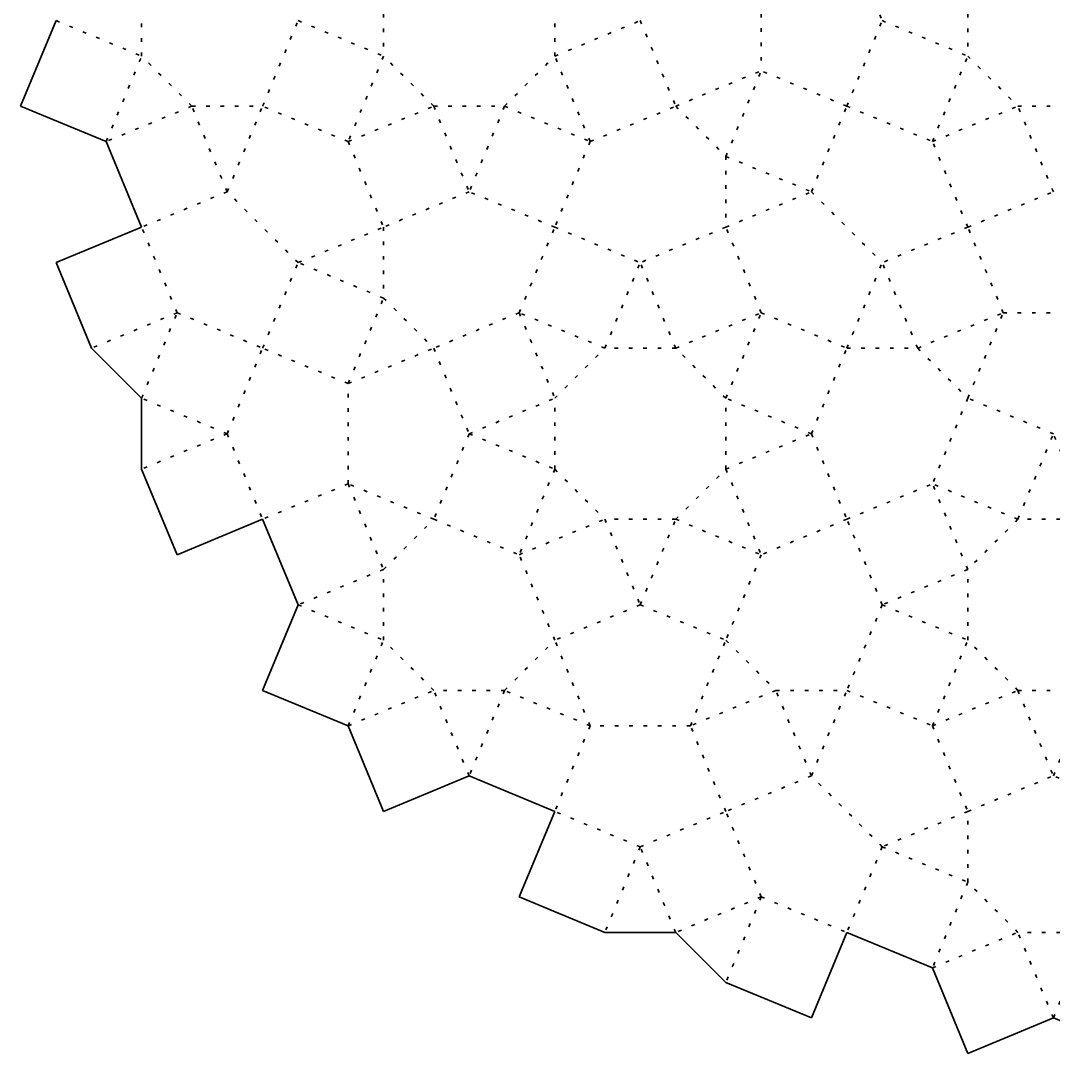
# Model space of a CAD drawing. Extents: x 109 to 683, y -593 to -20.
# Drawn here: x 109.2 to 395.9, y -593 to -306.4 of the extents above; entities that cross this region are included whole.
import ezdxf

# ---------------------------------------------------------------- set-up
doc = ezdxf.new("R2010")
doc.units = 0
doc.header["$MEASUREMENT"] = 0
for name, pattern in [('AI-Linetype-2', [4, 1, -3]), ('AI-Linetype-453', [4, 1, -3]), ('AI-Linetype-464', [4, 1, -3]), ('AI-Linetype-465', [4, 1, -3]), ('AI-Linetype-466', [4, 1, -3]), ('AI-Linetype-467', [4, 1, -3]), ('AI-Linetype-483', [4, 1, -3]), ('AI-Linetype-484', [4, 1, -3]), ('AI-Linetype-489', [4, 1, -3]), ('AI-Linetype-490', [4, 1, -3]), ('AI-Linetype-491', [4, 1, -3]), ('AI-Linetype-5', [4, 1, -3]), ('AI-Linetype-535', [4, 1, -3]), ('AI-Linetype-536', [4, 1, -3]), ('AI-Linetype-537', [4, 1, -3]), ('AI-Linetype-538', [4, 1, -3]), ('AI-Linetype-539', [4, 1, -3]), ('AI-Linetype-540', [4, 1, -3]), ('AI-Linetype-541', [4, 1, -3]), ('AI-Linetype-542', [4, 1, -3]), ('AI-Linetype-543', [4, 1, -3]), ('AI-Linetype-544', [4, 1, -3]), ('AI-Linetype-545', [4, 1, -3]), ('AI-Linetype-546', [4, 1, -3]), ('AI-Linetype-547', [4, 1, -3]), ('AI-Linetype-548', [4, 1, -3]), ('AI-Linetype-549', [4, 1, -3]), ('AI-Linetype-550', [4, 1, -3]), ('AI-Linetype-551', [4, 1, -3]), ('AI-Linetype-552', [4, 1, -3]), ('AI-Linetype-553', [4, 1, -3]), ('AI-Linetype-554', [4, 1, -3]), ('AI-Linetype-555', [4, 1, -3]), ('AI-Linetype-556', [4, 1, -3]), ('AI-Linetype-557', [4, 1, -3]), ('AI-Linetype-558', [4, 1, -3]), ('AI-Linetype-559', [4, 1, -3]), ('AI-Linetype-560', [4, 1, -3]), ('AI-Linetype-561', [4, 1, -3]), ('AI-Linetype-562', [4, 1, -3]), ('AI-Linetype-563', [4, 1, -3]), ('AI-Linetype-564', [4, 1, -3]), ('AI-Linetype-565', [4, 1, -3]), ('AI-Linetype-566', [4, 1, -3]), ('AI-Linetype-567', [4, 1, -3]), ('AI-Linetype-568', [4, 1, -3]), ('AI-Linetype-569', [4, 1, -3]), ('AI-Linetype-570', [4, 1, -3]), ('AI-Linetype-571', [4, 1, -3]), ('AI-Linetype-572', [4, 1, -3]), ('AI-Linetype-573', [4, 1, -3]), ('AI-Linetype-574', [4, 1, -3]), ('AI-Linetype-575', [4, 1, -3]), ('AI-Linetype-576', [4, 1, -3]), ('AI-Linetype-577', [4, 1, -3]), ('AI-Linetype-578', [4, 1, -3]), ('AI-Linetype-579', [4, 1, -3]), ('AI-Linetype-580', [4, 1, -3]), ('AI-Linetype-581', [4, 1, -3]), ('AI-Linetype-582', [4, 1, -3]), ('AI-Linetype-583', [4, 1, -3]), ('AI-Linetype-584', [4, 1, -3]), ('AI-Linetype-585', [4, 1, -3]), ('AI-Linetype-586', [4, 1, -3]), ('AI-Linetype-587', [4, 1, -3]), ('AI-Linetype-588', [4, 1, -3]), ('AI-Linetype-589', [4, 1, -3]), ('AI-Linetype-590', [4, 1, -3]), ('AI-Linetype-591', [4, 1, -3]), ('AI-Linetype-592', [4, 1, -3]), ('AI-Linetype-593', [4, 1, -3]), ('AI-Linetype-594', [4, 1, -3]), ('AI-Linetype-595', [4, 1, -3]), ('AI-Linetype-596', [4, 1, -3]), ('AI-Linetype-597', [4, 1, -3]), ('AI-Linetype-598', [4, 1, -3]), ('AI-Linetype-599', [4, 1, -3]), ('AI-Linetype-600', [4, 1, -3]), ('AI-Linetype-601', [4, 1, -3]), ('AI-Linetype-602', [4, 1, -3]), ('AI-Linetype-603', [4, 1, -3]), ('AI-Linetype-604', [4, 1, -3]), ('AI-Linetype-605', [4, 1, -3]), ('AI-Linetype-606', [4, 1, -3]), ('AI-Linetype-607', [4, 1, -3]), ('AI-Linetype-608', [4, 1, -3]), ('AI-Linetype-609', [4, 1, -3]), ('AI-Linetype-610', [4, 1, -3]), ('AI-Linetype-611', [4, 1, -3]), ('AI-Linetype-613', [4, 1, -3]), ('AI-Linetype-618', [4, 1, -3]), ('AI-Linetype-619', [4, 1, -3]), ('AI-Linetype-621', [4, 1, -3]), ('AI-Linetype-622', [4, 1, -3]), ('AI-Linetype-623', [4, 1, -3]), ('AI-Linetype-624', [4, 1, -3]), ('AI-Linetype-625', [4, 1, -3]), ('AI-Linetype-626', [4, 1, -3]), ('AI-Linetype-627', [4, 1, -3]), ('AI-Linetype-628', [4, 1, -3]), ('AI-Linetype-629', [4, 1, -3]), ('AI-Linetype-630', [4, 1, -3]), ('AI-Linetype-631', [4, 1, -3]), ('AI-Linetype-632', [4, 1, -3]), ('AI-Linetype-633', [4, 1, -3]), ('AI-Linetype-634', [4, 1, -3]), ('AI-Linetype-635', [4, 1, -3]), ('AI-Linetype-636', [4, 1, -3]), ('AI-Linetype-637', [4, 1, -3]), ('AI-Linetype-638', [4, 1, -3]), ('AI-Linetype-639', [4, 1, -3]), ('AI-Linetype-640', [4, 1, -3]), ('AI-Linetype-641', [4, 1, -3]), ('AI-Linetype-642', [4, 1, -3]), ('AI-Linetype-643', [4, 1, -3]), ('AI-Linetype-646', [4, 1, -3]), ('AI-Linetype-647', [4, 1, -3]), ('AI-Linetype-648', [4, 1, -3]), ('AI-Linetype-649', [4, 1, -3]), ('AI-Linetype-650', [4, 1, -3]), ('AI-Linetype-651', [4, 1, -3]), ('AI-Linetype-652', [4, 1, -3]), ('AI-Linetype-653', [4, 1, -3]), ('AI-Linetype-654', [4, 1, -3]), ('AI-Linetype-655', [4, 1, -3]), ('AI-Linetype-656', [4, 1, -3]), ('AI-Linetype-657', [4, 1, -3]), ('AI-Linetype-658', [4, 1, -3]), ('AI-Linetype-659', [4, 1, -3]), ('AI-Linetype-660', [4, 1, -3]), ('AI-Linetype-661', [4, 1, -3]), ('AI-Linetype-663', [4, 1, -3]), ('AI-Linetype-664', [4, 1, -3]), ('AI-Linetype-665', [4, 1, -3]), ('AI-Linetype-666', [4, 1, -3]), ('AI-Linetype-669', [4, 1, -3]), ('AI-Linetype-670', [4, 1, -3]), ('AI-Linetype-671', [4, 1, -3]), ('AI-Linetype-672', [4, 1, -3]), ('AI-Linetype-673', [4, 1, -3]), ('AI-Linetype-674', [4, 1, -3]), ('AI-Linetype-675', [4, 1, -3]), ('AI-Linetype-676', [4, 1, -3]), ('AI-Linetype-677', [4, 1, -3]), ('AI-Linetype-678', [4, 1, -3]), ('AI-Linetype-679', [4, 1, -3]), ('AI-Linetype-680', [4, 1, -3]), ('AI-Linetype-681', [4, 1, -3]), ('AI-Linetype-682', [4, 1, -3]), ('AI-Linetype-683', [4, 1, -3]), ('AI-Linetype-684', [4, 1, -3]), ('AI-Linetype-685', [4, 1, -3]), ('AI-Linetype-686', [4, 1, -3]), ('AI-Linetype-687', [4, 1, -3]), ('AI-Linetype-688', [4, 1, -3]), ('AI-Linetype-689', [4, 1, -3]), ('AI-Linetype-690', [4, 1, -3]), ('AI-Linetype-691', [4, 1, -3]), ('AI-Linetype-692', [4, 1, -3]), ('AI-Linetype-693', [4, 1, -3]), ('AI-Linetype-694', [4, 1, -3]), ('AI-Linetype-695', [4, 1, -3]), ('AI-Linetype-696', [4, 1, -3]), ('AI-Linetype-697', [4, 1, -3]), ('AI-Linetype-698', [4, 1, -3]), ('AI-Linetype-699', [4, 1, -3]), ('AI-Linetype-700', [4, 1, -3]), ('AI-Linetype-701', [4, 1, -3]), ('AI-Linetype-702', [4, 1, -3]), ('AI-Linetype-703', [4, 1, -3]), ('AI-Linetype-704', [4, 1, -3]), ('AI-Linetype-705', [4, 1, -3]), ('AI-Linetype-706', [4, 1, -3]), ('AI-Linetype-707', [4, 1, -3]), ('AI-Linetype-708', [4, 1, -3]), ('AI-Linetype-709', [4, 1, -3]), ('AI-Linetype-71', [4, 1, -3]), ('AI-Linetype-710', [4, 1, -3]), ('AI-Linetype-711', [4, 1, -3]), ('AI-Linetype-712', [4, 1, -3]), ('AI-Linetype-76', [4, 1, -3]), ('AI-Linetype-78', [4, 1, -3]), ('AI-Linetype-79', [4, 1, -3]), ('AI-Linetype-80', [4, 1, -3]), ('AI-Linetype-81', [4, 1, -3]), ('AI-Linetype-82', [4, 1, -3]), ('AI-Linetype-83', [4, 1, -3]), ('AI-Linetype-86', [4, 1, -3])]:
    doc.linetypes.add(name, pattern=pattern)
doc.layers.add('Layer 1', color=7, linetype='Continuous')

# ---------------------------------------------------------------- blocks, each defined once
blk = doc.blocks.new('block 2')
at = {"layer": 'Layer 1', "color": 250, "lineweight": 35, "true_color": 0x231f20}
for points in [[(109.21, -330.13), (119.05, -306.39)], [(109.21, -330.13), (132.96, -339.97)], [(132.96, -339.97), (142.8, -363.72)], [(142.8, -363.72), (119.05, -373.56)], [(119.05, -373.56), (128.89, -397.3)], [(128.89, -397.3), (142.8, -411.21)], [(142.8, -411.21), (142.8, -430.89)], [(152.63, -454.63), (142.8, -430.89)], [(152.63, -454.63), (176.38, -444.8)], [(176.38, -444.8), (186.22, -468.55)], [(176.38, -492.29), (186.22, -468.55)], [(200.13, -502.13), (176.38, -492.29)], [(209.96, -525.88), (200.13, -502.13)], [(209.96, -525.88), (233.71, -516.04)], [(233.71, -516.04), (257.46, -525.88)], [(257.46, -525.88), (247.62, -549.63)], [(247.62, -549.63), (271.37, -559.46)], [(271.37, -559.46), (291.04, -559.46)], [(291.04, -559.46), (304.96, -573.37)], [(328.7, -583.21), (338.54, -559.46)], [(338.54, -559.46), (362.29, -569.3)], [(372.12, -593.05), (362.29, -569.3)], [(328.7, -583.21), (304.96, -573.37)], [(395.87, -583.21), (372.12, -593.05)], [(419.62, -593.05), (395.87, -583.21)]]:
    blk.add_lwpolyline(points, dxfattribs=at)

msp = doc.modelspace()

# ---------------------------------------------------------------- linework, layer by layer
at = {"layer": 'Layer 1', "color": 250, "linetype": 'AI-Linetype-539', "lineweight": 35, "true_color": 0x231f20}
msp.add_lwpolyline([(338.54, -282.64), (348.38, -306.39)], dxfattribs=at)
at = {"layer": 'Layer 1', "color": 250, "linetype": 'AI-Linetype-453', "lineweight": 35, "true_color": 0x231f20}
msp.add_lwpolyline([(314.79, -292.48), (314.79, -320.3)], dxfattribs=at)
at = {"layer": 'Layer 1', "color": 250, "linetype": 'AI-Linetype-613', "lineweight": 35, "true_color": 0x231f20}
msp.add_lwpolyline([(142.8, -316.22), (142.8, -296.55)], dxfattribs=at)
at = {"layer": 'Layer 1', "color": 250, "linetype": 'AI-Linetype-483', "lineweight": 35, "true_color": 0x231f20}
msp.add_lwpolyline([(209.96, -296.55), (209.96, -316.22)], dxfattribs=at)
at = {"layer": 'Layer 1', "color": 250, "linetype": 'AI-Linetype-464', "lineweight": 35, "true_color": 0x231f20}
msp.add_lwpolyline([(257.46, -316.22), (257.46, -296.55)], dxfattribs=at)
at = {"layer": 'Layer 1', "color": 250, "linetype": 'AI-Linetype-536', "lineweight": 35, "true_color": 0x231f20}
msp.add_lwpolyline([(372.12, -296.55), (372.12, -316.22)], dxfattribs=at)
at = {"layer": 'Layer 1', "color": 250, "linetype": 'AI-Linetype-610', "lineweight": 35, "true_color": 0x231f20}
msp.add_lwpolyline([(119.05, -306.39), (142.8, -316.22)], dxfattribs=at)
at = {"layer": 'Layer 1', "color": 250, "linetype": 'AI-Linetype-605', "lineweight": 35, "true_color": 0x231f20}
msp.add_lwpolyline([(176.38, -330.13), (186.22, -306.39)], dxfattribs=at)
at = {"layer": 'Layer 1', "color": 250, "linetype": 'AI-Linetype-491', "lineweight": 35, "true_color": 0x231f20}
msp.add_lwpolyline([(186.22, -306.39), (209.96, -316.22)], dxfattribs=at)
at = {"layer": 'Layer 1', "color": 250, "linetype": 'AI-Linetype-465', "lineweight": 35, "true_color": 0x231f20}
msp.add_lwpolyline([(257.46, -316.22), (281.21, -306.39)], dxfattribs=at)
at = {"layer": 'Layer 1', "color": 250, "linetype": 'AI-Linetype-546', "lineweight": 35, "true_color": 0x231f20}
msp.add_lwpolyline([(281.21, -306.39), (291.04, -330.13)], dxfattribs=at)
at = {"layer": 'Layer 1', "color": 250, "linetype": 'AI-Linetype-538', "lineweight": 35, "true_color": 0x231f20}
msp.add_lwpolyline([(338.54, -330.13), (348.38, -306.39)], dxfattribs=at)
at = {"layer": 'Layer 1', "color": 250, "linetype": 'AI-Linetype-537', "lineweight": 35, "true_color": 0x231f20}
msp.add_lwpolyline([(348.38, -306.39), (372.12, -316.22)], dxfattribs=at)
at = {"layer": 'Layer 1', "color": 250, "linetype": 'AI-Linetype-619', "lineweight": 35, "true_color": 0x231f20}
msp.add_lwpolyline([(132.96, -339.97), (142.8, -316.22)], dxfattribs=at)
at = {"layer": 'Layer 1', "color": 250, "linetype": 'AI-Linetype-611', "lineweight": 35, "true_color": 0x231f20}
msp.add_lwpolyline([(156.71, -330.13), (142.8, -316.22)], dxfattribs=at)
at = {"layer": 'Layer 1', "color": 250, "linetype": 'AI-Linetype-489', "lineweight": 35, "true_color": 0x231f20}
msp.add_lwpolyline([(209.96, -316.22), (200.13, -339.97)], dxfattribs=at)
at = {"layer": 'Layer 1', "color": 250, "linetype": 'AI-Linetype-484', "lineweight": 35, "true_color": 0x231f20}
msp.add_lwpolyline([(223.88, -330.13), (209.96, -316.22)], dxfattribs=at)
at = {"layer": 'Layer 1', "color": 250, "linetype": 'AI-Linetype-467', "lineweight": 35, "true_color": 0x231f20}
msp.add_lwpolyline([(243.55, -330.13), (257.46, -316.22)], dxfattribs=at)
at = {"layer": 'Layer 1', "color": 250, "linetype": 'AI-Linetype-466', "lineweight": 35, "true_color": 0x231f20}
msp.add_lwpolyline([(267.3, -339.97), (257.46, -316.22)], dxfattribs=at)
at = {"layer": 'Layer 1', "color": 250, "linetype": 'AI-Linetype-535', "lineweight": 35, "true_color": 0x231f20}
msp.add_lwpolyline([(362.29, -339.97), (372.12, -316.22)], dxfattribs=at)
at = {"layer": 'Layer 1', "color": 250, "linetype": 'AI-Linetype-625', "lineweight": 35, "true_color": 0x231f20}
msp.add_lwpolyline([(372.12, -316.22), (386.03, -330.13)], dxfattribs=at)
at = {"layer": 'Layer 1', "color": 250, "linetype": 'AI-Linetype-545', "lineweight": 35, "true_color": 0x231f20}
msp.add_lwpolyline([(291.04, -330.13), (314.79, -320.3)], dxfattribs=at)
at = {"layer": 'Layer 1', "color": 250, "linetype": 'AI-Linetype-552', "lineweight": 35, "true_color": 0x231f20}
msp.add_lwpolyline([(304.96, -344.05), (314.79, -320.3)], dxfattribs=at)
at = {"layer": 'Layer 1', "color": 250, "linetype": 'AI-Linetype-540', "lineweight": 35, "true_color": 0x231f20}
msp.add_lwpolyline([(338.54, -330.13), (314.79, -320.3)], dxfattribs=at)
at = {"layer": 'Layer 1', "color": 250, "linetype": 'AI-Linetype-609', "lineweight": 35, "true_color": 0x231f20}
msp.add_lwpolyline([(156.71, -330.13), (132.96, -339.97)], dxfattribs=at)
at = {"layer": 'Layer 1', "color": 250, "linetype": 'AI-Linetype-608', "lineweight": 35, "true_color": 0x231f20}
msp.add_lwpolyline([(156.71, -330.13), (176.38, -330.13)], dxfattribs=at)
at = {"layer": 'Layer 1', "color": 250, "linetype": 'AI-Linetype-618', "lineweight": 35, "true_color": 0x231f20}
msp.add_lwpolyline([(166.54, -353.88), (156.71, -330.13)], dxfattribs=at)
at = {"layer": 'Layer 1', "color": 250, "linetype": 'AI-Linetype-607', "lineweight": 35, "true_color": 0x231f20}
msp.add_lwpolyline([(166.54, -353.88), (176.38, -330.13)], dxfattribs=at)
at = {"layer": 'Layer 1', "color": 250, "linetype": 'AI-Linetype-606', "lineweight": 35, "true_color": 0x231f20}
msp.add_lwpolyline([(200.13, -339.97), (176.38, -330.13)], dxfattribs=at)
at = {"layer": 'Layer 1', "color": 250, "linetype": 'AI-Linetype-490', "lineweight": 35, "true_color": 0x231f20}
msp.add_lwpolyline([(200.13, -339.97), (223.88, -330.13)], dxfattribs=at)
at = {"layer": 'Layer 1', "color": 250, "linetype": 'AI-Linetype-558', "lineweight": 35, "true_color": 0x231f20}
msp.add_lwpolyline([(223.88, -330.13), (233.71, -353.88)], dxfattribs=at)
at = {"layer": 'Layer 1', "color": 250, "linetype": 'AI-Linetype-561', "lineweight": 35, "true_color": 0x231f20}
msp.add_lwpolyline([(223.88, -330.13), (243.55, -330.13)], dxfattribs=at)
at = {"layer": 'Layer 1', "color": 250, "linetype": 'AI-Linetype-560', "lineweight": 35, "true_color": 0x231f20}
msp.add_lwpolyline([(243.55, -330.13), (233.71, -353.88)], dxfattribs=at)
at = {"layer": 'Layer 1', "color": 250, "linetype": 'AI-Linetype-562', "lineweight": 35, "true_color": 0x231f20}
msp.add_lwpolyline([(243.55, -330.13), (267.3, -339.97)], dxfattribs=at)
at = {"layer": 'Layer 1', "color": 250, "linetype": 'AI-Linetype-547', "lineweight": 35, "true_color": 0x231f20}
msp.add_lwpolyline([(267.3, -339.97), (291.04, -330.13)], dxfattribs=at)
at = {"layer": 'Layer 1', "color": 250, "linetype": 'AI-Linetype-551', "lineweight": 35, "true_color": 0x231f20}
msp.add_lwpolyline([(291.04, -330.13), (304.96, -344.05)], dxfattribs=at)
at = {"layer": 'Layer 1', "color": 250, "linetype": 'AI-Linetype-541', "lineweight": 35, "true_color": 0x231f20}
msp.add_lwpolyline([(328.7, -353.88), (338.54, -330.13)], dxfattribs=at)
at = {"layer": 'Layer 1', "color": 250, "linetype": 'AI-Linetype-628', "lineweight": 35, "true_color": 0x231f20}
msp.add_lwpolyline([(338.54, -330.13), (362.29, -339.97)], dxfattribs=at)
at = {"layer": 'Layer 1', "color": 250, "linetype": 'AI-Linetype-626', "lineweight": 35, "true_color": 0x231f20}
msp.add_lwpolyline([(362.29, -339.97), (386.03, -330.13)], dxfattribs=at)
at = {"layer": 'Layer 1', "color": 250, "linetype": 'AI-Linetype-2', "lineweight": 35, "true_color": 0x231f20}
msp.add_lwpolyline([(386.03, -330.13), (405.71, -330.13)], dxfattribs=at)
at = {"layer": 'Layer 1', "color": 250, "linetype": 'AI-Linetype-624', "lineweight": 35, "true_color": 0x231f20}
msp.add_lwpolyline([(395.87, -353.88), (386.03, -330.13)], dxfattribs=at)
at = {"layer": 'Layer 1', "color": 250, "linetype": 'AI-Linetype-587', "lineweight": 35, "true_color": 0x231f20}
msp.add_lwpolyline([(200.13, -339.97), (209.96, -363.72)], dxfattribs=at)
at = {"layer": 'Layer 1', "color": 250, "linetype": 'AI-Linetype-582', "lineweight": 35, "true_color": 0x231f20}
msp.add_lwpolyline([(267.3, -339.97), (257.46, -363.72)], dxfattribs=at)
at = {"layer": 'Layer 1', "color": 250, "linetype": 'AI-Linetype-627', "lineweight": 35, "true_color": 0x231f20}
msp.add_lwpolyline([(372.12, -363.72), (362.29, -339.97)], dxfattribs=at)
at = {"layer": 'Layer 1', "color": 250, "linetype": 'AI-Linetype-543', "lineweight": 35, "true_color": 0x231f20}
msp.add_lwpolyline([(304.96, -344.05), (328.7, -353.88)], dxfattribs=at)
at = {"layer": 'Layer 1', "color": 250, "linetype": 'AI-Linetype-548', "lineweight": 35, "true_color": 0x231f20}
msp.add_lwpolyline([(304.96, -344.05), (304.96, -363.72)], dxfattribs=at)
at = {"layer": 'Layer 1', "color": 250, "linetype": 'AI-Linetype-603', "lineweight": 35, "true_color": 0x231f20}
msp.add_lwpolyline([(166.54, -353.88), (142.8, -363.72)], dxfattribs=at)
at = {"layer": 'Layer 1', "color": 250, "linetype": 'AI-Linetype-604', "lineweight": 35, "true_color": 0x231f20}
msp.add_lwpolyline([(186.22, -373.56), (166.54, -353.88)], dxfattribs=at)
at = {"layer": 'Layer 1', "color": 250, "linetype": 'AI-Linetype-557', "lineweight": 35, "true_color": 0x231f20}
msp.add_lwpolyline([(233.71, -353.88), (209.96, -363.72)], dxfattribs=at)
at = {"layer": 'Layer 1', "color": 250, "linetype": 'AI-Linetype-559', "lineweight": 35, "true_color": 0x231f20}
msp.add_lwpolyline([(257.46, -363.72), (233.71, -353.88)], dxfattribs=at)
at = {"layer": 'Layer 1', "color": 250, "linetype": 'AI-Linetype-544', "lineweight": 35, "true_color": 0x231f20}
msp.add_lwpolyline([(304.96, -363.72), (328.7, -353.88)], dxfattribs=at)
at = {"layer": 'Layer 1', "color": 250, "linetype": 'AI-Linetype-542', "lineweight": 35, "true_color": 0x231f20}
msp.add_lwpolyline([(328.7, -353.88), (348.38, -373.56)], dxfattribs=at)
at = {"layer": 'Layer 1', "color": 250, "linetype": 'AI-Linetype-5', "lineweight": 35, "true_color": 0x231f20}
msp.add_lwpolyline([(372.12, -363.72), (395.87, -353.88)], dxfattribs=at)
at = {"layer": 'Layer 1', "color": 250, "linetype": 'AI-Linetype-602', "lineweight": 35, "true_color": 0x231f20}
msp.add_lwpolyline([(152.63, -387.47), (142.8, -363.72)], dxfattribs=at)
at = {"layer": 'Layer 1', "color": 250, "linetype": 'AI-Linetype-588', "lineweight": 35, "true_color": 0x231f20}
msp.add_lwpolyline([(186.22, -373.56), (209.96, -363.72)], dxfattribs=at)
at = {"layer": 'Layer 1', "color": 250, "linetype": 'AI-Linetype-586', "lineweight": 35, "true_color": 0x231f20}
msp.add_lwpolyline([(209.96, -363.72), (209.96, -383.39)], dxfattribs=at)
at = {"layer": 'Layer 1', "color": 250, "linetype": 'AI-Linetype-564', "lineweight": 35, "true_color": 0x231f20}
msp.add_lwpolyline([(247.62, -387.47), (257.46, -363.72)], dxfattribs=at)
at = {"layer": 'Layer 1', "color": 250, "linetype": 'AI-Linetype-583', "lineweight": 35, "true_color": 0x231f20}
msp.add_lwpolyline([(257.46, -363.72), (281.21, -373.56)], dxfattribs=at)
at = {"layer": 'Layer 1', "color": 250, "linetype": 'AI-Linetype-584', "lineweight": 35, "true_color": 0x231f20}
msp.add_lwpolyline([(304.96, -363.72), (281.21, -373.56)], dxfattribs=at)
at = {"layer": 'Layer 1', "color": 250, "linetype": 'AI-Linetype-549', "lineweight": 35, "true_color": 0x231f20}
msp.add_lwpolyline([(314.79, -387.47), (304.96, -363.72)], dxfattribs=at)
at = {"layer": 'Layer 1', "color": 250, "linetype": 'AI-Linetype-629', "lineweight": 35, "true_color": 0x231f20}
msp.add_lwpolyline([(372.12, -363.72), (348.38, -373.56)], dxfattribs=at)
at = {"layer": 'Layer 1', "color": 250, "linetype": 'AI-Linetype-630', "lineweight": 35, "true_color": 0x231f20}
msp.add_lwpolyline([(381.96, -387.47), (372.12, -363.72)], dxfattribs=at)
at = {"layer": 'Layer 1', "color": 250, "linetype": 'AI-Linetype-590', "lineweight": 35, "true_color": 0x231f20}
msp.add_lwpolyline([(176.38, -397.3), (186.22, -373.56)], dxfattribs=at)
at = {"layer": 'Layer 1', "color": 250, "linetype": 'AI-Linetype-589', "lineweight": 35, "true_color": 0x231f20}
msp.add_lwpolyline([(209.96, -383.39), (186.22, -373.56)], dxfattribs=at)
at = {"layer": 'Layer 1', "color": 250, "linetype": 'AI-Linetype-585', "lineweight": 35, "true_color": 0x231f20}
msp.add_lwpolyline([(271.37, -397.3), (281.21, -373.56)], dxfattribs=at)
at = {"layer": 'Layer 1', "color": 250, "linetype": 'AI-Linetype-574', "lineweight": 35, "true_color": 0x231f20}
msp.add_lwpolyline([(291.04, -397.3), (281.21, -373.56)], dxfattribs=at)
at = {"layer": 'Layer 1', "color": 250, "linetype": 'AI-Linetype-634', "lineweight": 35, "true_color": 0x231f20}
msp.add_lwpolyline([(338.54, -397.3), (348.38, -373.56)], dxfattribs=at)
at = {"layer": 'Layer 1', "color": 250, "linetype": 'AI-Linetype-641', "lineweight": 35, "true_color": 0x231f20}
msp.add_lwpolyline([(358.21, -397.3), (348.38, -373.56)], dxfattribs=at)
at = {"layer": 'Layer 1', "color": 250, "linetype": 'AI-Linetype-623', "lineweight": 35, "true_color": 0x231f20}
msp.add_lwpolyline([(200.13, -407.14), (209.96, -383.39)], dxfattribs=at)
at = {"layer": 'Layer 1', "color": 250, "linetype": 'AI-Linetype-566', "lineweight": 35, "true_color": 0x231f20}
msp.add_lwpolyline([(209.96, -383.39), (223.88, -397.3)], dxfattribs=at)
at = {"layer": 'Layer 1', "color": 250, "linetype": 'AI-Linetype-601', "lineweight": 35, "true_color": 0x231f20}
msp.add_lwpolyline([(152.63, -387.47), (128.89, -397.3)], dxfattribs=at)
at = {"layer": 'Layer 1', "color": 250, "linetype": 'AI-Linetype-621', "lineweight": 35, "true_color": 0x231f20}
msp.add_lwpolyline([(142.8, -411.21), (152.63, -387.47)], dxfattribs=at)
at = {"layer": 'Layer 1', "color": 250, "linetype": 'AI-Linetype-591', "lineweight": 35, "true_color": 0x231f20}
msp.add_lwpolyline([(152.63, -387.47), (176.38, -397.3)], dxfattribs=at)
at = {"layer": 'Layer 1', "color": 250, "linetype": 'AI-Linetype-563', "lineweight": 35, "true_color": 0x231f20}
msp.add_lwpolyline([(247.62, -387.47), (223.88, -397.3)], dxfattribs=at)
at = {"layer": 'Layer 1', "color": 250, "linetype": 'AI-Linetype-568', "lineweight": 35, "true_color": 0x231f20}
msp.add_lwpolyline([(247.62, -387.47), (257.46, -411.21)], dxfattribs=at)
at = {"layer": 'Layer 1', "color": 250, "linetype": 'AI-Linetype-575', "lineweight": 35, "true_color": 0x231f20}
msp.add_lwpolyline([(271.37, -397.3), (247.62, -387.47)], dxfattribs=at)
at = {"layer": 'Layer 1', "color": 250, "linetype": 'AI-Linetype-550', "lineweight": 35, "true_color": 0x231f20}
msp.add_lwpolyline([(291.04, -397.3), (314.79, -387.47)], dxfattribs=at)
at = {"layer": 'Layer 1', "color": 250, "linetype": 'AI-Linetype-554', "lineweight": 35, "true_color": 0x231f20}
msp.add_lwpolyline([(304.96, -411.21), (314.79, -387.47)], dxfattribs=at)
at = {"layer": 'Layer 1', "color": 250, "linetype": 'AI-Linetype-635', "lineweight": 35, "true_color": 0x231f20}
msp.add_lwpolyline([(314.79, -387.47), (338.54, -397.3)], dxfattribs=at)
at = {"layer": 'Layer 1', "color": 250, "linetype": 'AI-Linetype-632', "lineweight": 35, "true_color": 0x231f20}
msp.add_lwpolyline([(358.21, -397.3), (381.96, -387.47)], dxfattribs=at)
at = {"layer": 'Layer 1', "color": 250, "linetype": 'AI-Linetype-633', "lineweight": 35, "true_color": 0x231f20}
msp.add_lwpolyline([(372.12, -411.21), (381.96, -387.47)], dxfattribs=at)
at = {"layer": 'Layer 1', "color": 250, "linetype": 'AI-Linetype-631', "lineweight": 35, "true_color": 0x231f20}
msp.add_lwpolyline([(381.96, -387.47), (409.78, -387.47)], dxfattribs=at)
at = {"layer": 'Layer 1', "color": 250, "linetype": 'AI-Linetype-592', "lineweight": 35, "true_color": 0x231f20}
msp.add_lwpolyline([(166.54, -421.05), (176.38, -397.3)], dxfattribs=at)
at = {"layer": 'Layer 1', "color": 250, "linetype": 'AI-Linetype-593', "lineweight": 35, "true_color": 0x231f20}
msp.add_lwpolyline([(200.13, -407.14), (176.38, -397.3)], dxfattribs=at)
at = {"layer": 'Layer 1', "color": 250, "linetype": 'AI-Linetype-567', "lineweight": 35, "true_color": 0x231f20}
msp.add_lwpolyline([(200.13, -407.14), (223.88, -397.3)], dxfattribs=at)
at = {"layer": 'Layer 1', "color": 250, "linetype": 'AI-Linetype-565', "lineweight": 35, "true_color": 0x231f20}
msp.add_lwpolyline([(223.88, -397.3), (233.71, -421.05)], dxfattribs=at)
at = {"layer": 'Layer 1', "color": 250, "linetype": 'AI-Linetype-571', "lineweight": 35, "true_color": 0x231f20}
msp.add_lwpolyline([(257.46, -411.21), (271.37, -397.3)], dxfattribs=at)
at = {"layer": 'Layer 1', "color": 250, "linetype": 'AI-Linetype-570', "lineweight": 35, "true_color": 0x231f20}
msp.add_lwpolyline([(291.04, -397.3), (271.37, -397.3)], dxfattribs=at)
at = {"layer": 'Layer 1', "color": 250, "linetype": 'AI-Linetype-553', "lineweight": 35, "true_color": 0x231f20}
msp.add_lwpolyline([(304.96, -411.21), (291.04, -397.3)], dxfattribs=at)
at = {"layer": 'Layer 1', "color": 250, "linetype": 'AI-Linetype-636', "lineweight": 35, "true_color": 0x231f20}
msp.add_lwpolyline([(328.7, -421.05), (338.54, -397.3)], dxfattribs=at)
at = {"layer": 'Layer 1', "color": 250, "linetype": 'AI-Linetype-640', "lineweight": 35, "true_color": 0x231f20}
msp.add_lwpolyline([(338.54, -397.3), (358.21, -397.3)], dxfattribs=at)
at = {"layer": 'Layer 1', "color": 250, "linetype": 'AI-Linetype-637', "lineweight": 35, "true_color": 0x231f20}
msp.add_lwpolyline([(358.21, -397.3), (372.12, -411.21)], dxfattribs=at)
at = {"layer": 'Layer 1', "color": 250, "linetype": 'AI-Linetype-594', "lineweight": 35, "true_color": 0x231f20}
msp.add_lwpolyline([(200.13, -434.96), (200.13, -407.14)], dxfattribs=at)
at = {"layer": 'Layer 1', "color": 250, "linetype": 'AI-Linetype-622', "lineweight": 35, "true_color": 0x231f20}
msp.add_lwpolyline([(166.54, -421.05), (142.8, -411.21)], dxfattribs=at)
at = {"layer": 'Layer 1', "color": 250, "linetype": 'AI-Linetype-576', "lineweight": 35, "true_color": 0x231f20}
msp.add_lwpolyline([(233.71, -421.05), (257.46, -411.21)], dxfattribs=at)
at = {"layer": 'Layer 1', "color": 250, "linetype": 'AI-Linetype-569', "lineweight": 35, "true_color": 0x231f20}
msp.add_lwpolyline([(257.46, -430.89), (257.46, -411.21)], dxfattribs=at)
at = {"layer": 'Layer 1', "color": 250, "linetype": 'AI-Linetype-555', "lineweight": 35, "true_color": 0x231f20}
msp.add_lwpolyline([(328.7, -421.05), (304.96, -411.21)], dxfattribs=at)
at = {"layer": 'Layer 1', "color": 250, "linetype": 'AI-Linetype-556', "lineweight": 35, "true_color": 0x231f20}
msp.add_lwpolyline([(304.96, -430.89), (304.96, -411.21)], dxfattribs=at)
at = {"layer": 'Layer 1', "color": 250, "linetype": 'AI-Linetype-673', "lineweight": 35, "true_color": 0x231f20}
msp.add_lwpolyline([(372.12, -411.21), (362.29, -434.96)], dxfattribs=at)
at = {"layer": 'Layer 1', "color": 250, "linetype": 'AI-Linetype-638', "lineweight": 35, "true_color": 0x231f20}
msp.add_lwpolyline([(395.87, -421.05), (372.12, -411.21)], dxfattribs=at)
at = {"layer": 'Layer 1', "color": 250, "linetype": 'AI-Linetype-600', "lineweight": 35, "true_color": 0x231f20}
msp.add_lwpolyline([(166.54, -421.05), (142.8, -430.89)], dxfattribs=at)
at = {"layer": 'Layer 1', "color": 250, "linetype": 'AI-Linetype-595', "lineweight": 35, "true_color": 0x231f20}
msp.add_lwpolyline([(166.54, -421.05), (176.38, -444.8)], dxfattribs=at)
at = {"layer": 'Layer 1', "color": 250, "linetype": 'AI-Linetype-598', "lineweight": 35, "true_color": 0x231f20}
msp.add_lwpolyline([(233.71, -421.05), (223.88, -444.8)], dxfattribs=at)
at = {"layer": 'Layer 1', "color": 250, "linetype": 'AI-Linetype-581', "lineweight": 35, "true_color": 0x231f20}
msp.add_lwpolyline([(233.71, -421.05), (257.46, -430.89)], dxfattribs=at)
at = {"layer": 'Layer 1', "color": 250, "linetype": 'AI-Linetype-651', "lineweight": 35, "true_color": 0x231f20}
msp.add_lwpolyline([(304.96, -430.89), (328.7, -421.05)], dxfattribs=at)
at = {"layer": 'Layer 1', "color": 250, "linetype": 'AI-Linetype-671', "lineweight": 35, "true_color": 0x231f20}
msp.add_lwpolyline([(328.7, -421.05), (338.54, -444.8)], dxfattribs=at)
at = {"layer": 'Layer 1', "color": 250, "linetype": 'AI-Linetype-639', "lineweight": 35, "true_color": 0x231f20}
msp.add_lwpolyline([(386.03, -444.8), (395.87, -421.05)], dxfattribs=at)
at = {"layer": 'Layer 1', "color": 250, "linetype": 'AI-Linetype-643', "lineweight": 35, "true_color": 0x231f20}
msp.add_lwpolyline([(405.71, -444.8), (395.87, -421.05)], dxfattribs=at)
at = {"layer": 'Layer 1', "color": 250, "linetype": 'AI-Linetype-577', "lineweight": 35, "true_color": 0x231f20}
msp.add_lwpolyline([(257.46, -430.89), (247.62, -454.63)], dxfattribs=at)
at = {"layer": 'Layer 1', "color": 250, "linetype": 'AI-Linetype-572', "lineweight": 35, "true_color": 0x231f20}
msp.add_lwpolyline([(257.46, -430.89), (271.37, -444.8)], dxfattribs=at)
at = {"layer": 'Layer 1', "color": 250, "linetype": 'AI-Linetype-650', "lineweight": 35, "true_color": 0x231f20}
msp.add_lwpolyline([(291.04, -444.8), (304.96, -430.89)], dxfattribs=at)
at = {"layer": 'Layer 1', "color": 250, "linetype": 'AI-Linetype-649', "lineweight": 35, "true_color": 0x231f20}
msp.add_lwpolyline([(304.96, -430.89), (314.79, -454.63)], dxfattribs=at)
at = {"layer": 'Layer 1', "color": 250, "linetype": 'AI-Linetype-596', "lineweight": 35, "true_color": 0x231f20}
msp.add_lwpolyline([(200.13, -434.96), (176.38, -444.8)], dxfattribs=at)
at = {"layer": 'Layer 1', "color": 250, "linetype": 'AI-Linetype-597', "lineweight": 35, "true_color": 0x231f20}
msp.add_lwpolyline([(223.88, -444.8), (200.13, -434.96)], dxfattribs=at)
at = {"layer": 'Layer 1', "color": 250, "linetype": 'AI-Linetype-709', "lineweight": 35, "true_color": 0x231f20}
msp.add_lwpolyline([(200.13, -434.96), (209.96, -458.71)], dxfattribs=at)
at = {"layer": 'Layer 1', "color": 250, "linetype": 'AI-Linetype-672', "lineweight": 35, "true_color": 0x231f20}
msp.add_lwpolyline([(338.54, -444.8), (362.29, -434.96)], dxfattribs=at)
at = {"layer": 'Layer 1', "color": 250, "linetype": 'AI-Linetype-663', "lineweight": 35, "true_color": 0x231f20}
msp.add_lwpolyline([(386.03, -444.8), (362.29, -434.96)], dxfattribs=at)
at = {"layer": 'Layer 1', "color": 250, "linetype": 'AI-Linetype-674', "lineweight": 35, "true_color": 0x231f20}
msp.add_lwpolyline([(372.12, -458.71), (362.29, -434.96)], dxfattribs=at)
at = {"layer": 'Layer 1', "color": 250, "linetype": 'AI-Linetype-599', "lineweight": 35, "true_color": 0x231f20}
msp.add_lwpolyline([(209.96, -458.71), (223.88, -444.8)], dxfattribs=at)
at = {"layer": 'Layer 1', "color": 250, "linetype": 'AI-Linetype-704', "lineweight": 35, "true_color": 0x231f20}
msp.add_lwpolyline([(223.88, -444.8), (247.62, -454.63)], dxfattribs=at)
at = {"layer": 'Layer 1', "color": 250, "linetype": 'AI-Linetype-580', "lineweight": 35, "true_color": 0x231f20}
msp.add_lwpolyline([(247.62, -454.63), (271.37, -444.8)], dxfattribs=at)
at = {"layer": 'Layer 1', "color": 250, "linetype": 'AI-Linetype-573', "lineweight": 35, "true_color": 0x231f20}
msp.add_lwpolyline([(291.04, -444.8), (271.37, -444.8)], dxfattribs=at)
at = {"layer": 'Layer 1', "color": 250, "linetype": 'AI-Linetype-578', "lineweight": 35, "true_color": 0x231f20}
msp.add_lwpolyline([(271.37, -444.8), (281.21, -468.55)], dxfattribs=at)
at = {"layer": 'Layer 1', "color": 250, "linetype": 'AI-Linetype-579', "lineweight": 35, "true_color": 0x231f20}
msp.add_lwpolyline([(281.21, -468.55), (291.04, -444.8)], dxfattribs=at)
at = {"layer": 'Layer 1', "color": 250, "linetype": 'AI-Linetype-647', "lineweight": 35, "true_color": 0x231f20}
msp.add_lwpolyline([(291.04, -444.8), (314.79, -454.63)], dxfattribs=at)
at = {"layer": 'Layer 1', "color": 250, "linetype": 'AI-Linetype-648', "lineweight": 35, "true_color": 0x231f20}
msp.add_lwpolyline([(338.54, -444.8), (314.79, -454.63)], dxfattribs=at)
at = {"layer": 'Layer 1', "color": 250, "linetype": 'AI-Linetype-653', "lineweight": 35, "true_color": 0x231f20}
msp.add_lwpolyline([(348.38, -468.55), (338.54, -444.8)], dxfattribs=at)
at = {"layer": 'Layer 1', "color": 250, "linetype": 'AI-Linetype-659', "lineweight": 35, "true_color": 0x231f20}
msp.add_lwpolyline([(386.03, -444.8), (372.12, -458.71)], dxfattribs=at)
at = {"layer": 'Layer 1', "color": 250, "linetype": 'AI-Linetype-642', "lineweight": 35, "true_color": 0x231f20}
msp.add_lwpolyline([(405.71, -444.8), (386.03, -444.8)], dxfattribs=at)
at = {"layer": 'Layer 1', "color": 250, "linetype": 'AI-Linetype-694', "lineweight": 35, "true_color": 0x231f20}
msp.add_lwpolyline([(257.46, -478.38), (247.62, -454.63)], dxfattribs=at)
at = {"layer": 'Layer 1', "color": 250, "linetype": 'AI-Linetype-646', "lineweight": 35, "true_color": 0x231f20}
msp.add_lwpolyline([(314.79, -454.63), (304.96, -478.38)], dxfattribs=at)
at = {"layer": 'Layer 1', "color": 250, "linetype": 'AI-Linetype-706', "lineweight": 35, "true_color": 0x231f20}
msp.add_lwpolyline([(209.96, -458.71), (186.22, -468.55)], dxfattribs=at)
at = {"layer": 'Layer 1', "color": 250, "linetype": 'AI-Linetype-701', "lineweight": 35, "true_color": 0x231f20}
msp.add_lwpolyline([(209.96, -478.38), (209.96, -458.71)], dxfattribs=at)
at = {"layer": 'Layer 1', "color": 250, "linetype": 'AI-Linetype-664', "lineweight": 35, "true_color": 0x231f20}
msp.add_lwpolyline([(372.12, -458.71), (348.38, -468.55)], dxfattribs=at)
at = {"layer": 'Layer 1', "color": 250, "linetype": 'AI-Linetype-660', "lineweight": 35, "true_color": 0x231f20}
msp.add_lwpolyline([(372.12, -478.38), (372.12, -458.71)], dxfattribs=at)
at = {"layer": 'Layer 1', "color": 250, "linetype": 'AI-Linetype-705', "lineweight": 35, "true_color": 0x231f20}
msp.add_lwpolyline([(186.22, -468.55), (209.96, -478.38)], dxfattribs=at)
at = {"layer": 'Layer 1', "color": 250, "linetype": 'AI-Linetype-695', "lineweight": 35, "true_color": 0x231f20}
msp.add_lwpolyline([(281.21, -468.55), (257.46, -478.38)], dxfattribs=at)
at = {"layer": 'Layer 1', "color": 250, "linetype": 'AI-Linetype-676', "lineweight": 35, "true_color": 0x231f20}
msp.add_lwpolyline([(281.21, -468.55), (304.96, -478.38)], dxfattribs=at)
at = {"layer": 'Layer 1', "color": 250, "linetype": 'AI-Linetype-652', "lineweight": 35, "true_color": 0x231f20}
msp.add_lwpolyline([(348.38, -468.55), (338.54, -492.29)], dxfattribs=at)
at = {"layer": 'Layer 1', "color": 250, "linetype": 'AI-Linetype-657', "lineweight": 35, "true_color": 0x231f20}
msp.add_lwpolyline([(348.38, -468.55), (372.12, -478.38)], dxfattribs=at)
at = {"layer": 'Layer 1', "color": 250, "linetype": 'AI-Linetype-703', "lineweight": 35, "true_color": 0x231f20}
msp.add_lwpolyline([(200.13, -502.13), (209.96, -478.38)], dxfattribs=at)
at = {"layer": 'Layer 1', "color": 250, "linetype": 'AI-Linetype-702', "lineweight": 35, "true_color": 0x231f20}
msp.add_lwpolyline([(223.88, -492.29), (209.96, -478.38)], dxfattribs=at)
at = {"layer": 'Layer 1', "color": 250, "linetype": 'AI-Linetype-697', "lineweight": 35, "true_color": 0x231f20}
msp.add_lwpolyline([(243.55, -492.29), (257.46, -478.38)], dxfattribs=at)
at = {"layer": 'Layer 1', "color": 250, "linetype": 'AI-Linetype-696', "lineweight": 35, "true_color": 0x231f20}
msp.add_lwpolyline([(267.3, -502.13), (257.46, -478.38)], dxfattribs=at)
at = {"layer": 'Layer 1', "color": 250, "linetype": 'AI-Linetype-677', "lineweight": 35, "true_color": 0x231f20}
msp.add_lwpolyline([(295.12, -502.13), (304.96, -478.38)], dxfattribs=at)
at = {"layer": 'Layer 1', "color": 250, "linetype": 'AI-Linetype-675', "lineweight": 35, "true_color": 0x231f20}
msp.add_lwpolyline([(304.96, -478.38), (318.87, -492.29)], dxfattribs=at)
at = {"layer": 'Layer 1', "color": 250, "linetype": 'AI-Linetype-665', "lineweight": 35, "true_color": 0x231f20}
msp.add_lwpolyline([(362.29, -502.13), (372.12, -478.38)], dxfattribs=at)
at = {"layer": 'Layer 1', "color": 250, "linetype": 'AI-Linetype-658', "lineweight": 35, "true_color": 0x231f20}
msp.add_lwpolyline([(386.03, -492.29), (372.12, -478.38)], dxfattribs=at)
at = {"layer": 'Layer 1', "color": 250, "linetype": 'AI-Linetype-699', "lineweight": 35, "true_color": 0x231f20}
msp.add_lwpolyline([(200.13, -502.13), (223.88, -492.29)], dxfattribs=at)
at = {"layer": 'Layer 1', "color": 250, "linetype": 'AI-Linetype-700', "lineweight": 35, "true_color": 0x231f20}
msp.add_lwpolyline([(243.55, -492.29), (223.88, -492.29)], dxfattribs=at)
at = {"layer": 'Layer 1', "color": 250, "linetype": 'AI-Linetype-708', "lineweight": 35, "true_color": 0x231f20}
msp.add_lwpolyline([(233.71, -516.04), (223.88, -492.29)], dxfattribs=at)
at = {"layer": 'Layer 1', "color": 250, "linetype": 'AI-Linetype-698', "lineweight": 35, "true_color": 0x231f20}
msp.add_lwpolyline([(243.55, -492.29), (233.71, -516.04)], dxfattribs=at)
at = {"layer": 'Layer 1', "color": 250, "linetype": 'AI-Linetype-707', "lineweight": 35, "true_color": 0x231f20}
msp.add_lwpolyline([(267.3, -502.13), (243.55, -492.29)], dxfattribs=at)
at = {"layer": 'Layer 1', "color": 250, "linetype": 'AI-Linetype-678', "lineweight": 35, "true_color": 0x231f20}
msp.add_lwpolyline([(318.87, -492.29), (295.12, -502.13)], dxfattribs=at)
at = {"layer": 'Layer 1', "color": 250, "linetype": 'AI-Linetype-655', "lineweight": 35, "true_color": 0x231f20}
msp.add_lwpolyline([(318.87, -492.29), (338.54, -492.29)], dxfattribs=at)
at = {"layer": 'Layer 1', "color": 250, "linetype": 'AI-Linetype-712', "lineweight": 35, "true_color": 0x231f20}
msp.add_lwpolyline([(328.7, -516.04), (318.87, -492.29)], dxfattribs=at)
at = {"layer": 'Layer 1', "color": 250, "linetype": 'AI-Linetype-656', "lineweight": 35, "true_color": 0x231f20}
msp.add_lwpolyline([(328.7, -516.04), (338.54, -492.29)], dxfattribs=at)
at = {"layer": 'Layer 1', "color": 250, "linetype": 'AI-Linetype-654', "lineweight": 35, "true_color": 0x231f20}
msp.add_lwpolyline([(338.54, -492.29), (362.29, -502.13)], dxfattribs=at)
at = {"layer": 'Layer 1', "color": 250, "linetype": 'AI-Linetype-670', "lineweight": 35, "true_color": 0x231f20}
msp.add_lwpolyline([(362.29, -502.13), (386.03, -492.29)], dxfattribs=at)
at = {"layer": 'Layer 1', "color": 250, "linetype": 'AI-Linetype-661', "lineweight": 35, "true_color": 0x231f20}
msp.add_lwpolyline([(386.03, -492.29), (405.71, -492.29)], dxfattribs=at)
at = {"layer": 'Layer 1', "color": 250, "linetype": 'AI-Linetype-666', "lineweight": 35, "true_color": 0x231f20}
msp.add_lwpolyline([(386.03, -492.29), (395.87, -516.04)], dxfattribs=at)
at = {"layer": 'Layer 1', "color": 250, "linetype": 'AI-Linetype-669', "lineweight": 35, "true_color": 0x231f20}
msp.add_lwpolyline([(395.87, -516.04), (405.71, -492.29)], dxfattribs=at)
at = {"layer": 'Layer 1', "color": 250, "linetype": 'AI-Linetype-692', "lineweight": 35, "true_color": 0x231f20}
msp.add_lwpolyline([(267.3, -502.13), (257.46, -525.88)], dxfattribs=at)
at = {"layer": 'Layer 1', "color": 250, "linetype": 'AI-Linetype-693', "lineweight": 35, "true_color": 0x231f20}
msp.add_lwpolyline([(295.12, -502.13), (267.3, -502.13)], dxfattribs=at)
at = {"layer": 'Layer 1', "color": 250, "linetype": 'AI-Linetype-679', "lineweight": 35, "true_color": 0x231f20}
msp.add_lwpolyline([(304.96, -525.88), (295.12, -502.13)], dxfattribs=at)
at = {"layer": 'Layer 1', "color": 250, "linetype": 'AI-Linetype-687', "lineweight": 35, "true_color": 0x231f20}
msp.add_lwpolyline([(362.29, -502.13), (372.12, -525.88)], dxfattribs=at)
at = {"layer": 'Layer 1', "color": 250, "linetype": 'AI-Linetype-682', "lineweight": 35, "true_color": 0x231f20}
msp.add_lwpolyline([(328.7, -516.04), (304.96, -525.88)], dxfattribs=at)
at = {"layer": 'Layer 1', "color": 250, "linetype": 'AI-Linetype-683', "lineweight": 35, "true_color": 0x231f20}
msp.add_lwpolyline([(348.38, -535.71), (328.7, -516.04)], dxfattribs=at)
at = {"layer": 'Layer 1', "color": 250, "linetype": 'AI-Linetype-81', "lineweight": 35, "true_color": 0x231f20}
msp.add_lwpolyline([(372.12, -525.88), (395.87, -516.04)], dxfattribs=at)
at = {"layer": 'Layer 1', "color": 250, "linetype": 'AI-Linetype-71', "lineweight": 35, "true_color": 0x231f20}
msp.add_lwpolyline([(419.62, -525.88), (395.87, -516.04)], dxfattribs=at)
at = {"layer": 'Layer 1', "color": 250, "linetype": 'AI-Linetype-691', "lineweight": 35, "true_color": 0x231f20}
msp.add_lwpolyline([(281.21, -535.71), (257.46, -525.88)], dxfattribs=at)
at = {"layer": 'Layer 1', "color": 250, "linetype": 'AI-Linetype-680', "lineweight": 35, "true_color": 0x231f20}
msp.add_lwpolyline([(281.21, -535.71), (304.96, -525.88)], dxfattribs=at)
at = {"layer": 'Layer 1', "color": 250, "linetype": 'AI-Linetype-681', "lineweight": 35, "true_color": 0x231f20}
msp.add_lwpolyline([(314.79, -549.63), (304.96, -525.88)], dxfattribs=at)
at = {"layer": 'Layer 1', "color": 250, "linetype": 'AI-Linetype-686', "lineweight": 35, "true_color": 0x231f20}
msp.add_lwpolyline([(372.12, -525.88), (348.38, -535.71)], dxfattribs=at)
at = {"layer": 'Layer 1', "color": 250, "linetype": 'AI-Linetype-688', "lineweight": 35, "true_color": 0x231f20}
msp.add_lwpolyline([(372.12, -545.55), (372.12, -525.88)], dxfattribs=at)
at = {"layer": 'Layer 1', "color": 250, "linetype": 'AI-Linetype-690', "lineweight": 35, "true_color": 0x231f20}
msp.add_lwpolyline([(281.21, -535.71), (271.37, -559.46)], dxfattribs=at)
at = {"layer": 'Layer 1', "color": 250, "linetype": 'AI-Linetype-710', "lineweight": 35, "true_color": 0x231f20}
msp.add_lwpolyline([(291.04, -559.46), (281.21, -535.71)], dxfattribs=at)
at = {"layer": 'Layer 1', "color": 250, "linetype": 'AI-Linetype-685', "lineweight": 35, "true_color": 0x231f20}
msp.add_lwpolyline([(348.38, -535.71), (338.54, -559.46)], dxfattribs=at)
at = {"layer": 'Layer 1', "color": 250, "linetype": 'AI-Linetype-86', "lineweight": 35, "true_color": 0x231f20}
msp.add_lwpolyline([(348.38, -535.71), (372.12, -545.55)], dxfattribs=at)
at = {"layer": 'Layer 1', "color": 250, "linetype": 'AI-Linetype-83', "lineweight": 35, "true_color": 0x231f20}
msp.add_lwpolyline([(372.12, -545.55), (362.29, -569.3)], dxfattribs=at)
at = {"layer": 'Layer 1', "color": 250, "linetype": 'AI-Linetype-78', "lineweight": 35, "true_color": 0x231f20}
msp.add_lwpolyline([(386.03, -559.46), (372.12, -545.55)], dxfattribs=at)
at = {"layer": 'Layer 1', "color": 250, "linetype": 'AI-Linetype-711', "lineweight": 35, "true_color": 0x231f20}
msp.add_lwpolyline([(314.79, -549.63), (291.04, -559.46)], dxfattribs=at)
at = {"layer": 'Layer 1', "color": 250, "linetype": 'AI-Linetype-689', "lineweight": 35, "true_color": 0x231f20}
msp.add_lwpolyline([(314.79, -549.63), (304.96, -573.37)], dxfattribs=at)
at = {"layer": 'Layer 1', "color": 250, "linetype": 'AI-Linetype-684', "lineweight": 35, "true_color": 0x231f20}
msp.add_lwpolyline([(314.79, -549.63), (338.54, -559.46)], dxfattribs=at)
at = {"layer": 'Layer 1', "color": 250, "linetype": 'AI-Linetype-82', "lineweight": 35, "true_color": 0x231f20}
msp.add_lwpolyline([(362.29, -569.3), (386.03, -559.46)], dxfattribs=at)
at = {"layer": 'Layer 1', "color": 250, "linetype": 'AI-Linetype-79', "lineweight": 35, "true_color": 0x231f20}
msp.add_lwpolyline([(405.71, -559.46), (386.03, -559.46)], dxfattribs=at)
at = {"layer": 'Layer 1', "color": 250, "linetype": 'AI-Linetype-80', "lineweight": 35, "true_color": 0x231f20}
msp.add_lwpolyline([(395.87, -583.21), (386.03, -559.46)], dxfattribs=at)
at = {"layer": 'Layer 1', "color": 250, "linetype": 'AI-Linetype-76', "lineweight": 35, "true_color": 0x231f20}
msp.add_lwpolyline([(395.87, -583.21), (405.71, -559.46)], dxfattribs=at)

# ---------------------------------------------------------------- block references
at = {"layer": 'Layer 1'}
msp.add_blockref('block 2', (0, 0), dxfattribs=at)

doc.saveas('drawing.dxf')
